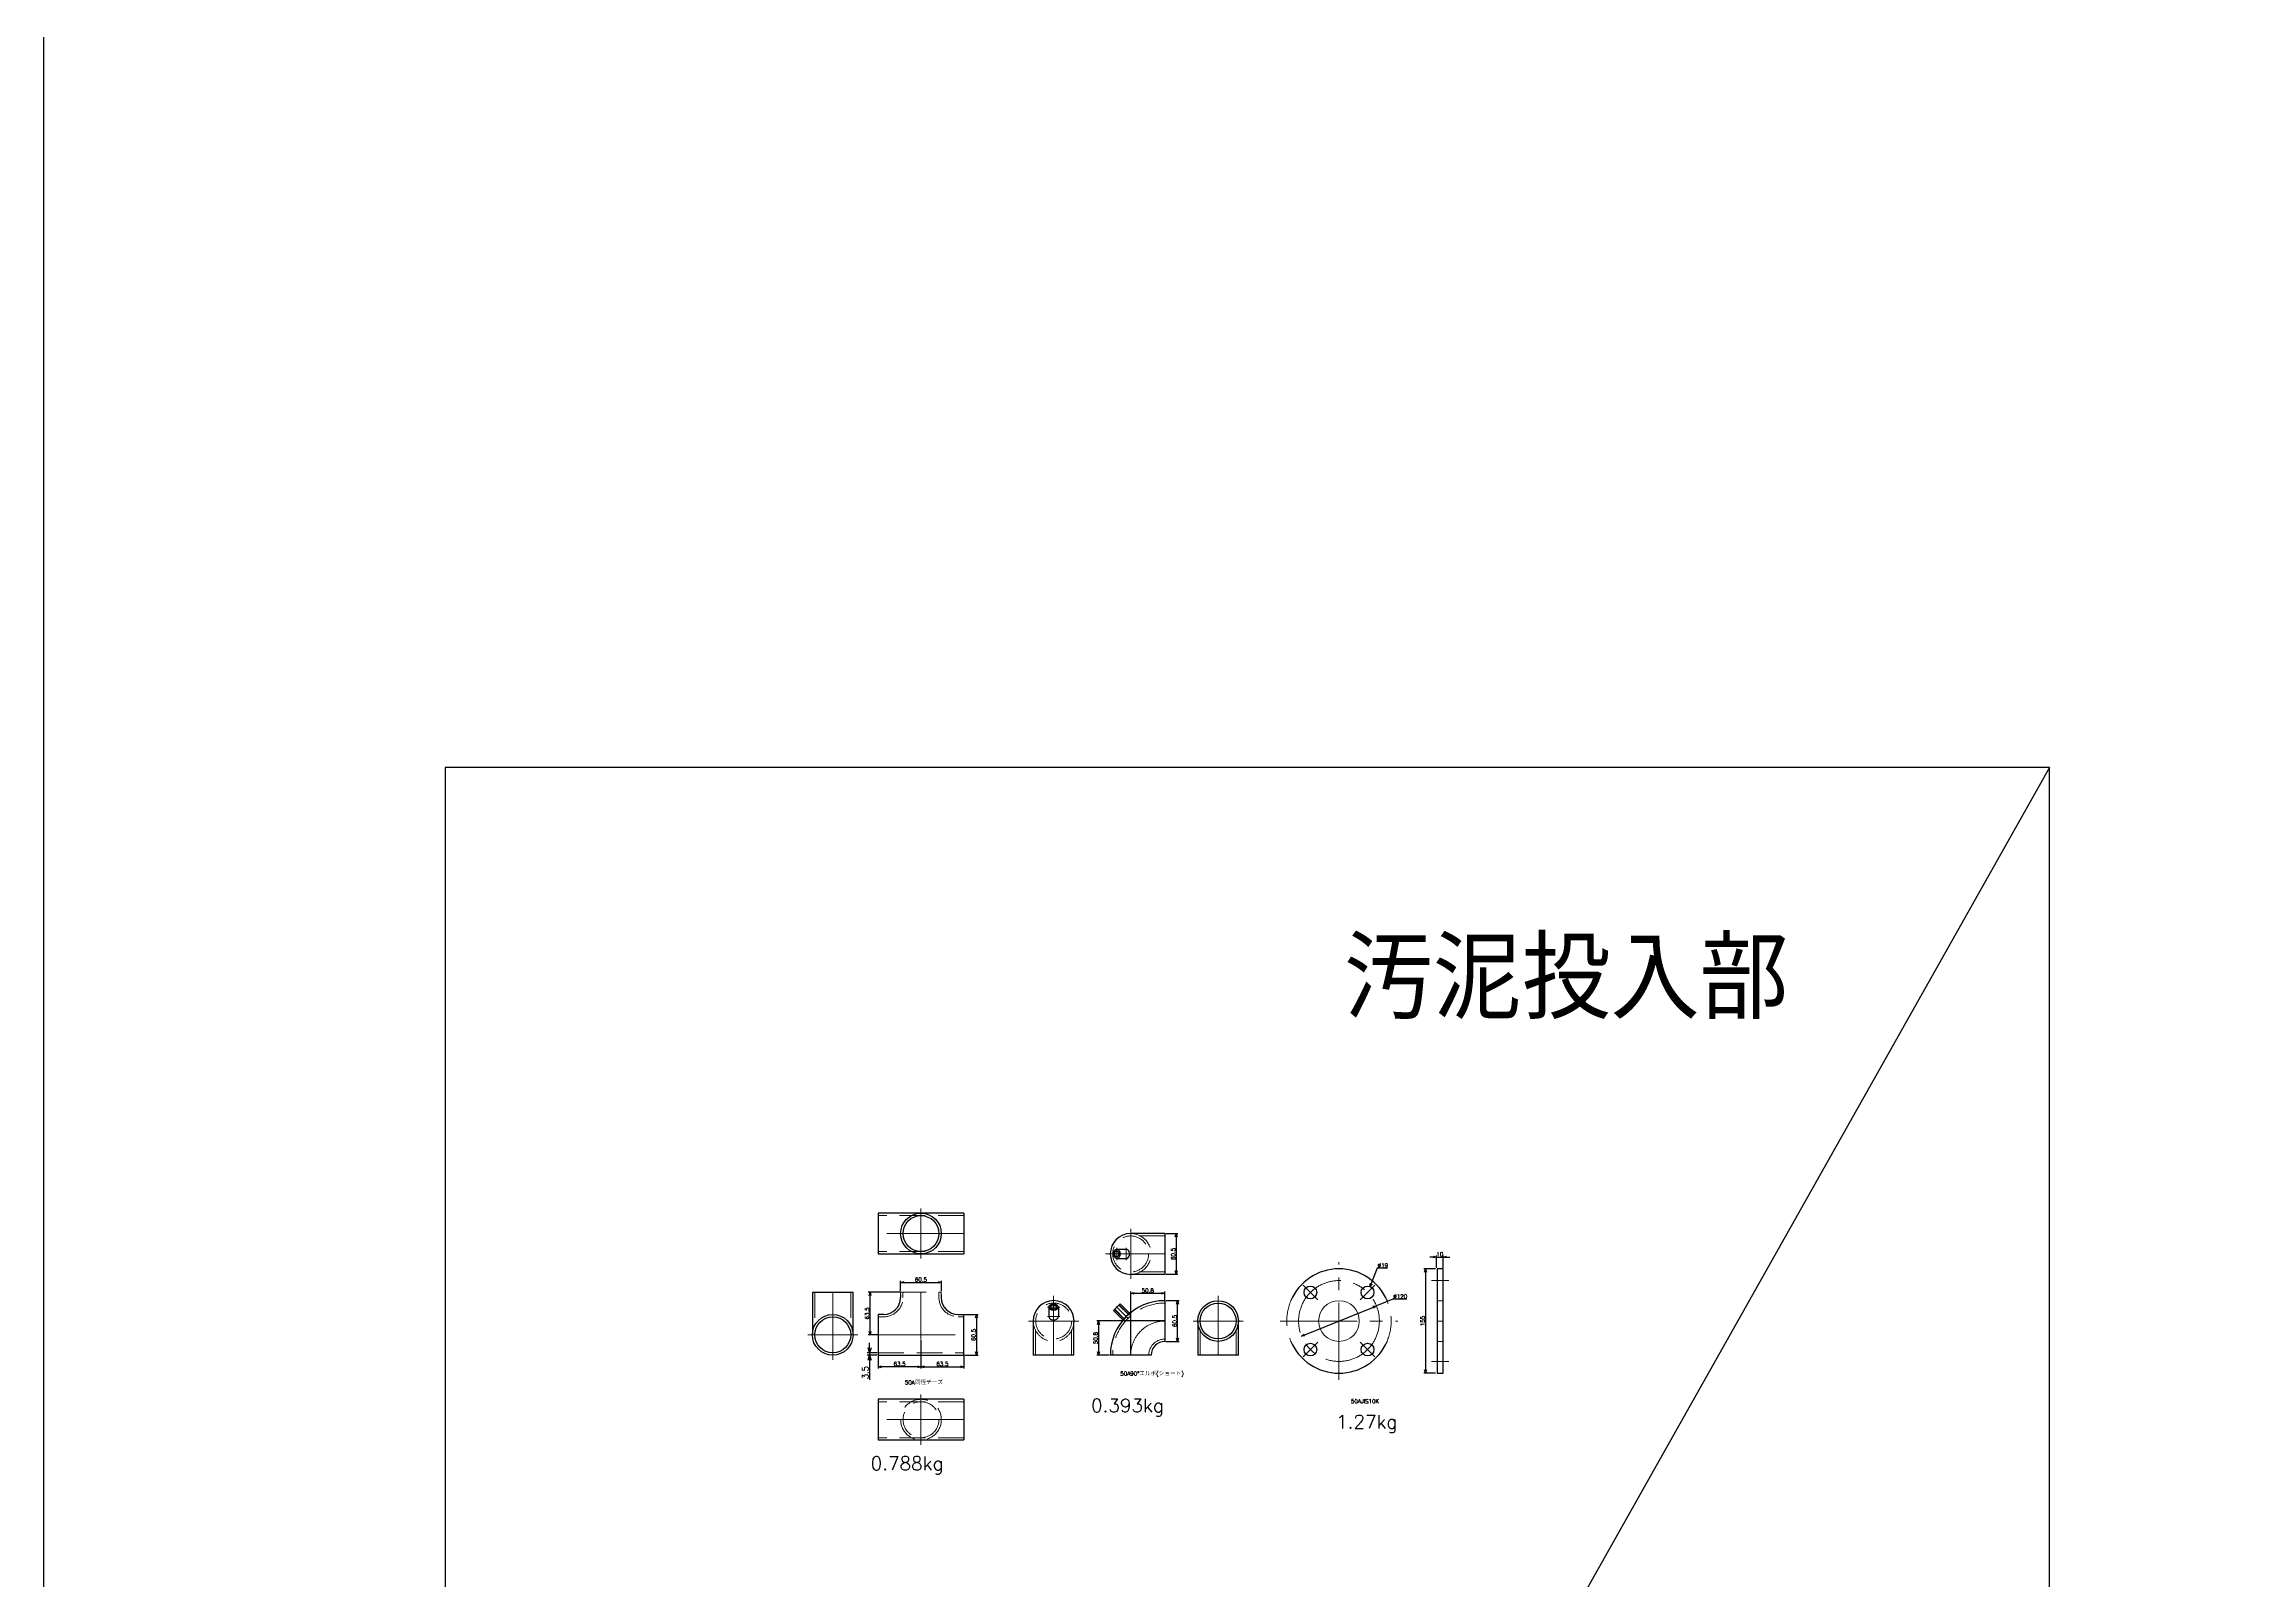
# Model space of a CAD drawing. Header units: millimetres. Extents: x -16130 to 36813, y -8099 to 27484.
# Drawn here: x 4317 to 7579, y 21163 to 23444 of the extents above; entities that cross this region are included whole.
import ezdxf

# ---------------------------------------------------------------- set-up
doc = ezdxf.new("R2010")
doc.units = ezdxf.units.MM
doc.header["$LTSCALE"] = 6
doc.header["$PDMODE"] = 99
doc.header["$PDSIZE"] = 1
doc.linetypes.add('CENTER2', pattern=[28.575, 19.05, -3.175, 3.175, -3.175])
doc.linetypes.add('HIDDEN', pattern=[9.525, 6.35, -3.175])
for name, color, linetype, lineweight in [('04_HIDDEN', 2, 'HIDDEN', 13), ('05_CENTER', 4, 'CENTER2', 13), ('08_DIM', 3, 'Continuous', 13)]:
    doc.layers.add(name, color=color, linetype=linetype, lineweight=lineweight)
doc.layers.add('10_DRAFT', color=8, linetype='Continuous', lineweight=0, plot=False)
doc.styles.add('KSS_TXT', font='txt.shx', dxfattribs={"bigfont": 'extfont2.shx'})
doc.dimstyles.new('KSS_DIM', dxfattribs={"dimtxt": 3, "dimasz": 2.5, "dimexe": 1.25, "dimexo": 0.625, "dimtad": 1, "dimdsep": 46, "dimtxsty": 'KSS_TXT', "dimblk": 'OPEN30', "dimcen": 0, "dimazin": 2, "dimtfac": 0.75, "dimtmove": 0, "dimatfit": 3, "dimldrblk": 'OPEN30', "dimfxl": 1, "dimtolj": 1, "dimarcsym": 0})
doc.dimstyles.new('KSS_DIM$3', dxfattribs={"dimtxt": 3, "dimasz": 2.5, "dimexe": 1.25, "dimexo": 0.625, "dimtad": 1, "dimtih": 1, "dimtoh": 1, "dimdsep": 46, "dimtxsty": 'KSS_TXT', "dimblk": 'OPEN30', "dimcen": 0, "dimazin": 2, "dimtfac": 0.75, "dimtofl": 0, "dimtmove": 0, "dimatfit": 3, "dimldrblk": 'OPEN30', "dimfxl": 1, "dimtolj": 1, "dimarcsym": 0})

# ---------------------------------------------------------------- blocks, each defined once
blk = doc.blocks.new('A$C62A94FE4_1_1')
at = {"color": 0}
for centre in [(0, 60), (-60, 0), (60, 0), (0, -60)]:
    blk.add_circle(centre, 9.5, dxfattribs=at)
for start, end in [(67.9746, 202.0254), (247.9746, 22.0254)]:
    blk.add_arc((0, 0), 77.5, start, end, dxfattribs=at)
at = {"layer": '04_HIDDEN'}
for start, end in [(22.0254, 67.9746), (202.0254, 247.9746)]:
    blk.add_arc((0, 0), 77.5, start, end, dxfattribs=at)
at = {"layer": '05_CENTER'}
for p, q in [((0, 75.3), (0, 44.7)), ((61.9, -61.9), (-61.9, 61.9)), ((-61.9, -61.9), (61.9, 61.9)), ((-75.3, 0), (-44.7, 0)), ((75.3, 0), (44.7, 0)), ((0, -75.3), (0, -44.7))]:
    blk.add_line(p, q, dxfattribs=at)
blk.add_circle((0, 0), 60, dxfattribs=at)
at = {"layer": '10_DRAFT'}
blk.add_circle((0, 0), 30.2, dxfattribs=at)
blk = doc.blocks.new('_Open30')
at = {"color": 0, "linetype": 'ByBlock', "lineweight": -2}
for p, q in [((-1, 0.27), (0, 0)), ((0, 0), (-1, -0.27)), ((0, 0), (-1, 0))]:
    blk.add_line(p, q, dxfattribs=at)
blk = doc.blocks.new('*D1130')
at = {"layer": '08_DIM', "color": 0, "lineweight": -2, "transparency": 16777216}
for p, q in [((6380.1, 21643), (6375.1, 21643)), ((6385.1, 21626.7), (6385.1, 21645.5)), ((6385.1, 21643), (6395.1, 21643)), ((6395.1, 21626.7), (6395.1, 21645.5)), ((6400.1, 21643), (6405.1, 21643))]:
    blk.add_line(p, q, dxfattribs=at)
at = {"layer": 'Defpoints', "color": 0, "transparency": 16777216}
for p in [(6395.1, 21643), (6385.1, 21625.5), (6395.1, 21625.5)]:
    blk.add_point(p, dxfattribs=at)
at = {"layer": '08_DIM', "color": 0, "lineweight": -2, "transparency": 16777216, "xscale": 5, "yscale": 5, "zscale": 5}
blk.add_blockref('_Open30', (6385.1, 21643), dxfattribs=at)
at = {"layer": '08_DIM', "color": 0, "lineweight": -2, "transparency": 16777216, "xscale": 5, "yscale": 5, "zscale": 5, "rotation": 180}
blk.add_blockref('_Open30', (6395.1, 21643), dxfattribs=at)
at = {"layer": '08_DIM', "color": 0, "transparency": 16777216, "insert": (6390.1, 21647.2), "char_height": 6, "attachment_point": 5, "style": 'KSS_TXT'}
blk.add_mtext('\\A1;10', dxfattribs=at)
blk = doc.blocks.new('*D1131')
at = {"layer": '08_DIM', "color": 0, "lineweight": -2, "transparency": 16777216}
for p, q in [((6383.8, 21625.5), (6366.3, 21625.5)), ((6368.8, 21620.5), (6368.8, 21475.5)), ((6383.8, 21470.5), (6366.3, 21470.5))]:
    blk.add_line(p, q, dxfattribs=at)
at = {"layer": 'Defpoints', "color": 0, "transparency": 16777216}
for p in [(6385.1, 21625.5), (6368.8, 21470.5), (6385.1, 21470.5)]:
    blk.add_point(p, dxfattribs=at)
at = {"layer": '08_DIM', "color": 0, "lineweight": -2, "transparency": 16777216, "xscale": 5, "yscale": 5, "zscale": 5}
for p, rotation in [((6368.8, 21625.5), 90), ((6368.8, 21470.5), 270)]:
    blk.add_blockref('_Open30', p, dxfattribs=dict(at, rotation=rotation))
at = {"layer": '08_DIM', "color": 0, "transparency": 16777216, "insert": (6364.5, 21548), "char_height": 6, "attachment_point": 5, "rotation": 90, "style": 'KSS_TXT'}
blk.add_mtext('\\A1;155', dxfattribs=at)
blk = doc.blocks.new('*D1132')
at = {"layer": '08_DIM', "color": 0, "lineweight": -2, "transparency": 16777216}
for p, q in [((6184.6, 21525.5), (6291.3, 21568.5)), ((6320.4, 21580.3), (6295.9, 21570.4)), ((6340.9, 21580.3), (6320.4, 21580.3))]:
    blk.add_line(p, q, dxfattribs=at)
at = {"layer": 'Defpoints', "color": 0, "transparency": 16777216}
for p in [(6295.9, 21570.4), (6184.6, 21525.5)]:
    blk.add_point(p, dxfattribs=at)
at = {"layer": '08_DIM', "color": 0, "lineweight": -2, "transparency": 16777216, "xscale": 5, "yscale": 5, "zscale": 5}
for p, rotation in [((6295.9, 21570.4), 21.94483906397552), ((6184.6, 21525.5), 201.9448390639755)]:
    blk.add_blockref('_Open30', p, dxfattribs=dict(at, rotation=rotation))
at = {"layer": '08_DIM', "color": 0, "transparency": 16777216, "insert": (6331.3, 21584.5), "char_height": 6, "attachment_point": 5, "style": 'KSS_TXT'}
blk.add_mtext('\\A1;%%C120', dxfattribs=at)
blk = doc.blocks.new('*D1133')
at = {"layer": '08_DIM', "color": 0, "lineweight": -2, "transparency": 16777216}
for p, q in [((5930.9, 21498.4), (5930.9, 21591.6)), ((5935.9, 21589.1), (5976.7, 21589.1)), ((5981.7, 21579.5), (5981.7, 21591.6))]:
    blk.add_line(p, q, dxfattribs=at)
at = {"layer": 'Defpoints', "color": 0, "transparency": 16777216}
for p in [(5981.7, 21589.1), (5981.7, 21578.2), (5930.9, 21497.2)]:
    blk.add_point(p, dxfattribs=at)
at = {"layer": '08_DIM', "color": 0, "lineweight": -2, "transparency": 16777216, "xscale": 5, "yscale": 5, "zscale": 5, "rotation": 180}
blk.add_blockref('_Open30', (5930.9, 21589.1), dxfattribs=at)
at = {"layer": '08_DIM', "color": 0, "lineweight": -2, "transparency": 16777216, "xscale": 5, "yscale": 5, "zscale": 5}
blk.add_blockref('_Open30', (5981.7, 21589.1), dxfattribs=at)
at = {"layer": '08_DIM', "color": 0, "transparency": 16777216, "insert": (5956.3, 21593.3), "char_height": 6, "attachment_point": 5, "style": 'KSS_TXT'}
blk.add_mtext('\\A1;50.8', dxfattribs=at)
blk = doc.blocks.new('*D1134')
at = {"layer": '08_DIM', "color": 0, "lineweight": -2, "transparency": 16777216}
for p, q in [((5980.4, 21548), (5880.5, 21548)), ((5883, 21543), (5883, 21502.2)), ((5899.4, 21497.2), (5880.5, 21497.2))]:
    blk.add_line(p, q, dxfattribs=at)
at = {"layer": 'Defpoints', "color": 0, "transparency": 16777216}
for p in [(5981.7, 21548), (5883, 21497.2), (5900.6, 21497.2)]:
    blk.add_point(p, dxfattribs=at)
at = {"layer": '08_DIM', "color": 0, "lineweight": -2, "transparency": 16777216, "xscale": 5, "yscale": 5, "zscale": 5}
for p, rotation in [((5883, 21548), 90), ((5883, 21497.2), 270)]:
    blk.add_blockref('_Open30', p, dxfattribs=dict(at, rotation=rotation))
at = {"layer": '08_DIM', "color": 0, "transparency": 16777216, "insert": (5878.7, 21522.6), "char_height": 6, "attachment_point": 5, "rotation": 90, "style": 'KSS_TXT'}
blk.add_mtext('\\A1;50.8', dxfattribs=at)
blk = doc.blocks.new('*D1135')
at = {"layer": '08_DIM', "color": 0, "lineweight": -2, "transparency": 16777216}
for p, q in [((5982.9, 21578.2), (6002.9, 21578.2)), ((6000.4, 21522.7), (6000.4, 21573.2)), ((5982.9, 21517.7), (6002.9, 21517.7))]:
    blk.add_line(p, q, dxfattribs=at)
at = {"layer": 'Defpoints', "color": 0, "transparency": 16777216}
for p in [(5981.7, 21578.2), (6000.4, 21578.2), (5981.7, 21517.7)]:
    blk.add_point(p, dxfattribs=at)
at = {"layer": '08_DIM', "color": 0, "lineweight": -2, "transparency": 16777216, "xscale": 5, "yscale": 5, "zscale": 5}
for p, rotation in [((6000.4, 21578.2), 90), ((6000.4, 21517.7), 270)]:
    blk.add_blockref('_Open30', p, dxfattribs=dict(at, rotation=rotation))
at = {"layer": '08_DIM', "color": 0, "transparency": 16777216, "insert": (5996.1, 21548), "char_height": 6, "attachment_point": 5, "rotation": 90, "style": 'KSS_TXT'}
blk.add_mtext('\\A1;60.5', dxfattribs=at)
blk = doc.blocks.new('*D1136')
at = {"layer": '08_DIM', "color": 0, "lineweight": -2, "transparency": 16777216}
for p, q in [((5982.9, 21677.8), (6000.9, 21677.8)), ((5998.4, 21672.8), (5998.4, 21622.3)), ((5982.9, 21617.3), (6000.9, 21617.3))]:
    blk.add_line(p, q, dxfattribs=at)
at = {"layer": 'Defpoints', "color": 0, "transparency": 16777216}
for p in [(5981.7, 21677.8), (5981.7, 21617.3), (5998.4, 21617.3)]:
    blk.add_point(p, dxfattribs=at)
at = {"layer": '08_DIM', "color": 0, "lineweight": -2, "transparency": 16777216, "xscale": 5, "yscale": 5, "zscale": 5}
for p, rotation in [((5998.4, 21677.8), 90), ((5998.4, 21617.3), 270)]:
    blk.add_blockref('_Open30', p, dxfattribs=dict(at, rotation=rotation))
at = {"layer": '08_DIM', "color": 0, "transparency": 16777216, "insert": (5994.1, 21647.6), "char_height": 6, "attachment_point": 5, "rotation": 90, "style": 'KSS_TXT'}
blk.add_mtext('\\A1;60.5', dxfattribs=at)
blk = doc.blocks.new('A$C6D456C45_1_1')
at = {"color": 0}
for p, q in [((-30.2, 63.5), (30.2, 63.5)), ((-30.2, 63.5), (-30.2, 0)), ((30.2, 0), (30.2, 63.5))]:
    blk.add_line(p, q, dxfattribs=at)
for radius in [30.2, 26.7]:
    blk.add_circle((0, 0), radius, dxfattribs=at)
at = {"layer": '04_HIDDEN'}
for p, q in [((-26.7, 63.5), (-26.7, 0)), ((26.8, 63.5), (26.8, 0))]:
    blk.add_line(p, q, dxfattribs=at)
at = {"layer": '05_CENTER'}
for p, q in [((0, 63.5), (0, -37.2)), ((37.2, 0), (-37.2, 0))]:
    blk.add_line(p, q, dxfattribs=at)
blk = doc.blocks.new('*D1137')
at = {"layer": '08_DIM', "color": 0, "lineweight": -2, "transparency": 16777216}
for p, q in [((5589.2, 21592.2), (5589.2, 21607.8)), ((5594.2, 21605.3), (5644.7, 21605.3)), ((5649.7, 21592.2), (5649.7, 21607.8))]:
    blk.add_line(p, q, dxfattribs=at)
at = {"layer": 'Defpoints', "color": 0, "transparency": 16777216}
for p in [(5649.7, 21605.3), (5589.2, 21590.9), (5649.7, 21590.9)]:
    blk.add_point(p, dxfattribs=at)
at = {"layer": '08_DIM', "color": 0, "lineweight": -2, "transparency": 16777216, "xscale": 5, "yscale": 5, "zscale": 5, "rotation": 180}
blk.add_blockref('_Open30', (5589.2, 21605.3), dxfattribs=at)
at = {"layer": '08_DIM', "color": 0, "lineweight": -2, "transparency": 16777216, "xscale": 5, "yscale": 5, "zscale": 5}
blk.add_blockref('_Open30', (5649.7, 21605.3), dxfattribs=at)
at = {"layer": '08_DIM', "color": 0, "transparency": 16777216, "insert": (5619.4, 21609.5), "char_height": 6, "attachment_point": 5, "style": 'KSS_TXT'}
blk.add_mtext('\\A1;60.5', dxfattribs=at)
blk = doc.blocks.new('*D1138')
at = {"layer": '08_DIM', "color": 0, "lineweight": -2, "transparency": 16777216}
for p, q in [((5684.2, 21557.7), (5704.3, 21557.7)), ((5701.8, 21552.7), (5701.8, 21502.2)), ((5684.2, 21497.2), (5704.3, 21497.2))]:
    blk.add_line(p, q, dxfattribs=at)
at = {"layer": 'Defpoints', "color": 0, "transparency": 16777216}
for p in [(5682.9, 21557.7), (5682.9, 21497.2), (5701.8, 21497.2)]:
    blk.add_point(p, dxfattribs=at)
at = {"layer": '08_DIM', "color": 0, "lineweight": -2, "transparency": 16777216, "xscale": 5, "yscale": 5, "zscale": 5}
for p, rotation in [((5701.8, 21557.7), 90), ((5701.8, 21497.2), 270)]:
    blk.add_blockref('_Open30', p, dxfattribs=dict(at, rotation=rotation))
at = {"layer": '08_DIM', "color": 0, "transparency": 16777216, "insert": (5697.5, 21527.4), "char_height": 6, "attachment_point": 5, "rotation": 90, "style": 'KSS_TXT'}
blk.add_mtext('\\A1;60.5', dxfattribs=at)
blk = doc.blocks.new('*D1139')
at = {"layer": '08_DIM', "color": 0, "lineweight": -2, "transparency": 16777216}
for p, q in [((5619.4, 21519.4), (5619.4, 21477.5)), ((5555.9, 21495.9), (5555.9, 21477.5)), ((5614.4, 21480), (5560.9, 21480))]:
    blk.add_line(p, q, dxfattribs=at)
at = {"layer": 'Defpoints', "color": 0, "transparency": 16777216}
for p in [(5555.9, 21497.2), (5619.4, 21520.6), (5555.9, 21480)]:
    blk.add_point(p, dxfattribs=at)
at = {"layer": '08_DIM', "color": 0, "lineweight": -2, "transparency": 16777216, "xscale": 5, "yscale": 5, "zscale": 5, "rotation": 180}
blk.add_blockref('_Open30', (5555.9, 21480), dxfattribs=at)
at = {"layer": '08_DIM', "color": 0, "lineweight": -2, "transparency": 16777216, "xscale": 5, "yscale": 5, "zscale": 5}
blk.add_blockref('_Open30', (5619.4, 21480), dxfattribs=at)
at = {"layer": '08_DIM', "color": 0, "transparency": 16777216, "insert": (5587.7, 21484.3), "char_height": 6, "attachment_point": 5, "style": 'KSS_TXT'}
blk.add_mtext('\\A1;63.5', dxfattribs=at)
blk = doc.blocks.new('*D1140')
at = {"layer": '08_DIM', "color": 0, "lineweight": -2, "transparency": 16777216}
for p, q in [((5587.9, 21590.9), (5541.2, 21590.9)), ((5543.7, 21532.4), (5543.7, 21585.9)), ((5554.7, 21527.4), (5541.2, 21527.4))]:
    blk.add_line(p, q, dxfattribs=at)
at = {"layer": 'Defpoints', "color": 0, "transparency": 16777216}
for p in [(5543.7, 21590.9), (5589.2, 21590.9), (5555.9, 21527.4)]:
    blk.add_point(p, dxfattribs=at)
at = {"layer": '08_DIM', "color": 0, "lineweight": -2, "transparency": 16777216, "xscale": 5, "yscale": 5, "zscale": 5}
for p, rotation in [((5543.7, 21590.9), 90), ((5543.7, 21527.4), 270)]:
    blk.add_blockref('_Open30', p, dxfattribs=dict(at, rotation=rotation))
at = {"layer": '08_DIM', "color": 0, "transparency": 16777216, "insert": (5539.4, 21559.2), "char_height": 6, "attachment_point": 5, "rotation": 90, "style": 'KSS_TXT'}
blk.add_mtext('\\A1;63.5', dxfattribs=at)
blk = doc.blocks.new('*D1141')
at = {"layer": '08_DIM', "color": 0, "lineweight": -2, "transparency": 16777216}
for p, q in [((5619.4, 21519.4), (5619.4, 21477.5)), ((5624.4, 21480), (5677.9, 21480)), ((5682.9, 21495.9), (5682.9, 21477.5))]:
    blk.add_line(p, q, dxfattribs=at)
at = {"layer": 'Defpoints', "color": 0, "transparency": 16777216}
for p in [(5619.4, 21520.6), (5682.9, 21497.2), (5682.9, 21480)]:
    blk.add_point(p, dxfattribs=at)
at = {"layer": '08_DIM', "color": 0, "lineweight": -2, "transparency": 16777216, "xscale": 5, "yscale": 5, "zscale": 5, "rotation": 180}
blk.add_blockref('_Open30', (5619.4, 21480), dxfattribs=at)
at = {"layer": '08_DIM', "color": 0, "lineweight": -2, "transparency": 16777216, "xscale": 5, "yscale": 5, "zscale": 5}
blk.add_blockref('_Open30', (5682.9, 21480), dxfattribs=at)
at = {"layer": '08_DIM', "color": 0, "transparency": 16777216, "insert": (5651.2, 21484.3), "char_height": 6, "attachment_point": 5, "style": 'KSS_TXT'}
blk.add_mtext('\\A1;63.5', dxfattribs=at)
blk = doc.blocks.new('A$C1FB27735_1_1')
at = {"color": 0}
for p, q in [((0, 30.2), (-127, 30.2)), ((-127, 30.2), (-127, -30.2)), ((0, 30.2), (0, -30.2)), ((-127, -30.2), (0, -30.2))]:
    blk.add_line(p, q, dxfattribs=at)
at = {"layer": '04_HIDDEN'}
for p, q in [((0, 26.7), (-127, 26.7)), ((0, -26.8), (-127, -26.8))]:
    blk.add_line(p, q, dxfattribs=at)
for radius in [30.2, 26.7]:
    blk.add_circle((-63.5, 0), radius, dxfattribs=at)
at = {"layer": '05_CENTER'}
for p, q in [((-63.5, -37.2), (-63.5, 37.2)), ((0, 0), (-127, 0))]:
    blk.add_line(p, q, dxfattribs=at)
blk = doc.blocks.new('A$C321C7B51_1_1')
at = {"color": 0}
blk.add_lwpolyline([(10, 77.5), (1, 77.5), (1, -77.5), (10, -77.5)], close=True, dxfattribs=at)
at = {"layer": '04_HIDDEN'}
for p, q in [((10, 30.2), (1, 30.2)), ((10, -30.2), (1, -30.2))]:
    blk.add_line(p, q, dxfattribs=at)
at = {"layer": '05_CENTER'}
for p, q in [((-7.5, 60), (18.3, 60)), ((10, 0), (1, 0)), ((-7.5, -60), (18.3, -60))]:
    blk.add_line(p, q, dxfattribs=at)
blk = doc.blocks.new('A$C26503DA7_1_1')
at = {"color": 0}
for p, q in [((-93.8, 60), (-93.8, 55.3)), ((-33.3, 60), (-33.3, 55.3)), ((-127, 30.3), (-127, -30.2)), ((-118.8, 30.3), (-127, 30.3)), ((-8.3, 30.3), (0, 30.3)), ((0, -30.2), (0, 30.3)), ((-127, -30.2), (0, -30.2))]:
    blk.add_line(p, q, dxfattribs=at)
for centre, start, end in [((-118.8, 55.3), 270, 0), ((-8.3, 55.3), 180, 270)]:
    blk.add_arc(centre, 25, start, end, dxfattribs=at)
at = {"layer": '04_HIDDEN'}
for p, q in [((-93.8, 63.5), (-33.3, 63.5)), ((-90.3, 63.5), (-90.3, 55.3)), ((-36.8, 63.5), (-36.8, 55.3)), ((-118.8, 26.8), (-127, 26.8)), ((-8.3, 26.8), (0, 26.8)), ((-127, -26.7), (0, -26.7))]:
    blk.add_line(p, q, dxfattribs=at)
for centre, start, end in [((-118.8, 55.3), 270, 0), ((-8.3, 55.3), 180, 270)]:
    blk.add_arc(centre, 28.5, start, end, dxfattribs=at)
at = {"layer": '05_CENTER'}
for p, q in [((-63.5, 63.5), (-63.5, -6.8)), ((-127, 0), (0, 0))]:
    blk.add_line(p, q, dxfattribs=at)
at = {"layer": '10_DRAFT'}
for p, q in [((-93.8, 60), (-93.8, 63.5)), ((-33.3, 60), (-33.3, 63.5))]:
    blk.add_line(p, q, dxfattribs=at)
blk = doc.blocks.new('A$C20E22BF5_1_1')
at = {"color": 0}
for p, q in [((0, 30.2), (-127, 30.2)), ((-127, 30.2), (-127, -30.2)), ((0, 30.2), (0, -30.2)), ((-127, -30.2), (0, -30.2))]:
    blk.add_line(p, q, dxfattribs=at)
for radius in [30.2, 26.7]:
    blk.add_circle((-63.5, 0), radius, dxfattribs=at)
at = {"layer": '04_HIDDEN'}
for p, q in [((0, 26.7), (-127, 26.7)), ((0, -26.8), (-127, -26.8))]:
    blk.add_line(p, q, dxfattribs=at)
at = {"layer": '05_CENTER'}
for p, q in [((-63.5, -37.2), (-63.5, 37.2)), ((0, 0), (-127, 0))]:
    blk.add_line(p, q, dxfattribs=at)
blk = doc.blocks.new('A$C3A680981_1_1')
at = {"color": 0}
for p, q in [((-30.2, 50.8), (-30.2, 0)), ((30.2, 0), (30.2, 50.8)), ((30.2, 0), (-30.2, 0))]:
    blk.add_line(p, q, dxfattribs=at)
for radius in [30.2, 26.7]:
    blk.add_circle((0, 50.8), radius, dxfattribs=at)
at = {"layer": '04_HIDDEN'}
for p, q in [((-26.8, 0), (-26.8, 50.8)), ((26.7, 0), (26.7, 50.8))]:
    blk.add_line(p, q, dxfattribs=at)
at = {"layer": '05_CENTER'}
for p, q in [((0, 0), (0, 88)), ((-37.2, 50.8), (37.2, 50.8))]:
    blk.add_line(p, q, dxfattribs=at)
blk = doc.blocks.new('*D1556')
at = {"layer": '08_DIM', "color": 0, "lineweight": -2, "transparency": 16777216}
for p, q in [((6297.2, 21626.3), (6288.1, 21603.8)), ((6312.5, 21626.3), (6297.2, 21626.3))]:
    blk.add_line(p, q, dxfattribs=at)
at = {"layer": 'Defpoints', "color": 0, "transparency": 16777216}
for p in [(6286.3, 21599.2), (6279.1, 21581.6)]:
    blk.add_point(p, dxfattribs=at)
at = {"layer": '08_DIM', "color": 0, "lineweight": -2, "transparency": 16777216, "xscale": 5, "yscale": 5, "zscale": 5, "rotation": 247.9404564316272}
blk.add_blockref('_Open30', (6286.3, 21599.2), dxfattribs=at)
at = {"layer": '08_DIM', "color": 0, "transparency": 16777216, "insert": (6305.5, 21630.5), "char_height": 6, "attachment_point": 5, "style": 'KSS_TXT'}
blk.add_mtext('\\A1;%%C19', dxfattribs=at)
blk = doc.blocks.new('*D1960')
at = {"layer": '08_DIM', "color": 0, "lineweight": -2, "transparency": 16777216}
for p, q in [((5554.1, 21500.7), (5539.4, 21500.7)), ((5554.1, 21497.2), (5539.4, 21497.2)), ((5543.2, 21508.2), (5543.2, 21515.7)), ((5543.2, 21500.7), (5543.2, 21497.2)), ((5543.2, 21489.7), (5543.2, 21460.4))]:
    blk.add_line(p, q, dxfattribs=at)
at = {"layer": 'Defpoints', "color": 0, "transparency": 16777216}
for p in [(5543.2, 21497.2), (5555.9, 21500.7), (5555.9, 21497.2)]:
    blk.add_point(p, dxfattribs=at)
at = {"layer": '08_DIM', "color": 0, "lineweight": -2, "transparency": 16777216, "xscale": 7.5, "yscale": 7.5, "zscale": 7.5}
for p, rotation in [((5543.2, 21500.7), 270), ((5543.2, 21497.2), 90)]:
    blk.add_blockref('_Open30', p, dxfattribs=dict(at, rotation=rotation))
at = {"layer": '08_DIM', "color": 0, "transparency": 16777216, "insert": (5536.8, 21471.3), "char_height": 9, "attachment_point": 5, "rotation": 90, "style": 'KSS_TXT'}
blk.add_mtext('\\A1;3.5', dxfattribs=at)
blk = doc.blocks.new('A$C48047B7D_1_1')
at = {"color": 0}
for p, q in [((-71.5, 7), (-57.3, 7)), ((0, 30.2), (-50.8, 30.2)), ((0, 30.2), (0, -30.2)), ((-71.5, -7), (-57.3, -7)), ((-50.8, -30.2), (0, -30.2))]:
    blk.add_line(p, q, dxfattribs=at)
blk.add_arc((-50.8, 0), 30.3, 90, 270, dxfattribs=at)
for major_axis in [(0, -7), (0, 4.86), (0, 4.28)]:
    blk.add_ellipse((-71.5, 0), major_axis=major_axis, ratio=0.707107, dxfattribs=at)
blk.add_ellipse((-57.3, 0), major_axis=(0, -7), ratio=0.707107, start_param=0, end_param=3.14161, dxfattribs=at)
at = {"layer": '04_HIDDEN'}
for p, q in [((0, 26.7), (-50.8, 26.7)), ((0, -26.8), (-50.8, -26.8))]:
    blk.add_line(p, q, dxfattribs=at)
blk.add_circle((-50.8, 0), 26.7, dxfattribs=at)
blk.add_arc((-50.8, 0), 30.3, 270, 90, dxfattribs=at)
at = {"layer": '05_CENTER'}
for p, q in [((-50.8, -37.2), (-50.8, 37.2)), ((0, 0), (-88, 0)), ((-71.5, -9.1), (-71.5, 9.1)), ((-57.3, -9.1), (-57.3, 9.1))]:
    blk.add_line(p, q, dxfattribs=at)
blk = doc.blocks.new('A$C064419DC_1_1')
at = {"color": 0}
for p, q in [((0, 30.2), (0, -30.2)), ((-20.5, -50.8), (-81.1, -50.8))]:
    blk.add_line(p, q, dxfattribs=at)
for radius in [81, 20.5]:
    blk.add_arc((0, -50.8), radius, 90, 180, dxfattribs=at)
at = {"layer": '04_HIDDEN'}
for radius in [77.5, 24]:
    blk.add_arc((0, -50.8), radius, 90, 180, dxfattribs=at)
at = {"layer": '05_CENTER'}
blk.add_arc((0, -50.8), 50.8, 90, 180, dxfattribs=at)
blk = doc.blocks.new('A$C73CF5400_1_1')
at = {"color": 0}
blk.add_lwpolyline([(-7, 0), (7, 0), (7, -20), (-7, -20)], close=True, dxfattribs=at)
at = {"layer": '04_HIDDEN'}
for p, q in [((-5.5, 3.7), (-5.5, 0.2)), ((-4.9, 0), (-4.9, -20)), ((-4.3, 0), (-4.3, -20)), ((4.3, 0), (4.3, -20)), ((4.9, 0), (4.9, -20)), ((5.5, 3.7), (5.5, 0.2))]:
    blk.add_line(p, q, dxfattribs=at)
at = {"layer": '05_CENTER'}
blk.add_line((0, -21.6), (0, 4.4), dxfattribs=at)

msp = doc.modelspace()

# ---------------------------------------------------------------- linework, layer by layer
at = {"color": 2}
msp.add_line((7295.3832, 22370.08527), (4912.5653, 18139.9052), dxfattribs=at)
for points in [[(4316.74468, 27483.91937), (18209.26711, 27483.91937), (18209.26711, 17289.24112), (4316.74468, 17289.24112)], [(4912.5653, 18139.9052), (7295.3832, 18139.9052), (7295.3832, 22370.08527), (4912.5653, 22370.08527)]]:
    msp.add_lwpolyline(points, close=True, dxfattribs=at)
at = {"color": 3}
for centre, start, end in [((5921.3791, 21549.6602), 169.64882288, 204.65003274), ((5929.18267, 21557.46377), 65.34996726, 100.35117712)]:
    msp.add_arc(centre, 2.60673, start, end, dxfattribs=at)

# ---------------------------------------------------------------- block references
for name, p in [('A$C20E22BF5_1_1', (5682.93442, 21677.82576)), ('A$C48047B7D_1_1', (5981.6737, 21647.57576)), ('A$C321C7B51_1_1', (6385.05948, 21547.96918)), ('A$C6D456C45_1_1', (5488.3408, 21527.41918)), ('A$C26503DA7_1_1', (5682.93442, 21527.41918)), ('A$C064419DC_1_1', (5981.6737, 21547.96918)), ('A$C3A680981_1_1', (6060.69403, 21497.16918)), ('A$C1FB27735_1_1', (5682.93442, 21401.50769))]:
    msp.add_blockref(name, p)
for name, p, rotation in [('A$C62A94FE4_1_1', (6240.27236, 21547.96918), 315), ('A$C48047B7D_1_1', (5816.45567, 21497.16918), 270), ('A$C73CF5400_1_1', (5924.36269, 21554.48018), 225)]:
    msp.add_blockref(name, p, dxfattribs=dict(rotation=rotation))

# ---------------------------------------------------------------- texts
at = {"style": 'KSS_TXT'}
for s, p in [('50A90°エルボ(ショート)', (5915.36609, 21466.87549)), ('50A同径チーズ', (5595.37294, 21453.83267)), ('50AJIS10K', (6257.95844, 21425.76244))]:
    msp.add_text(s, height=6, dxfattribs=at).set_placement(p)
at = {"layer": '08_DIM', "style": 'KSS_TXT'}
msp.add_text('汚泥投入部', height=120, dxfattribs=at).set_placement((6247.76505, 21996.49568))
at = {"layer": '08_DIM', "color": 6, "style": 'KSS_TXT'}
for s, p in [('0.393kg', (5872.0538, 21412.60017)), ('1.27kg', (6236.02, 21388.3741)), ('0.788kg', (5544.72155, 21326.60355))]:
    msp.add_text(s, height=20, dxfattribs=at).set_placement(p)

# ---------------------------------------------------------------- dimensions: what is measured, and where the dimension line sits
at = {"layer": '08_DIM'}
for base, p1, p2, override, picture, middle in [((5998.35187, 21617.32576), (5981.6737, 21677.82576), (5981.6737, 21617.32576), {"dimscale": 2}, '*D1136', (5994.0977, 21647.57576)), ((6368.80409, 21470.46918), (6385.05948, 21625.46918), (6385.05948, 21470.46918), {"dimscale": 2}, '*D1131', (6364.54576, 21547.96918)), ((5543.66706, 21590.91918), (5555.93442, 21527.41918), (5589.18442, 21590.91918), {"dimscale": 2}, '*D1140', (5539.41289, 21559.16918)), ((6000.37671, 21578.21918), (5981.6737, 21517.71918), (5981.6737, 21578.21918), {"dimscale": 2}, '*D1135', (5996.12255, 21547.96918)), ((5701.79334, 21497.16918), (5682.93442, 21557.66918), (5682.93442, 21497.16918), {"dimscale": 2}, '*D1138', (5697.53917, 21527.41918)), ((5883.00186, 21497.16918), (5981.6737, 21547.96918), (5900.6237, 21497.16918), {"dimscale": 2}, '*D1134', (5878.7477, 21522.56918)), ((5543.15928, 21497.16918), (5555.93442, 21500.66918), (5555.93442, 21497.16918), {"dimscale": 3}, '*D1960', (5536.77803, 21471.29418))]:
    dim = msp.add_linear_dim(base=base, p1=p1, p2=p2, angle=90, dimstyle='KSS_DIM', override=override, dxfattribs=at)
    dim.commit()
    dim.dimension.update_dxf_attribs({"geometry": picture, "text_midpoint": middle})
for p1, p2, override, picture, middle in [((6279.13085, 21581.59104), (6286.26668, 21599.20013), {"dimscale": 2, "dimpost": '%%C<>'}, '*D1556', (6305.49801, 21626.29532)), ((6184.61971, 21525.54635), (6295.925, 21570.392), {"dimscale": 2, "dimpost": '%%C<>', "dimtix": 1, "dimatfit": 2}, '*D1132', (6331.30381, 21580.26475))]:
    dim = msp.add_diameter_dim_2p(p1=p1, p2=p2, dimstyle='KSS_DIM$3', override=override, dxfattribs=at)
    dim.commit()
    dim.dimension.update_dxf_attribs({"geometry": picture, "text_midpoint": middle, "dimtype": 163})
for base, p1, p2, picture, middle in [((6395.05948, 21642.9802), (6385.05948, 21625.46918), (6395.05948, 21625.46918), '*D1130', (6390.05948, 21647.2302)), ((5649.68442, 21605.25339), (5589.18442, 21590.91918), (5649.68442, 21590.91918), '*D1137', (5619.43442, 21609.50756)), ((5981.6737, 21589.0649), (5930.8737, 21497.16918), (5981.6737, 21578.21918), '*D1133', (5956.2737, 21593.31906)), ((5555.93442, 21480.03812), (5619.43442, 21520.63521), (5555.93442, 21497.16918), '*D1139', (5587.68442, 21484.29229)), ((5682.93442, 21480.03812), (5619.43442, 21520.63521), (5682.93442, 21497.16918), '*D1141', (5651.18442, 21484.29229))]:
    dim = msp.add_linear_dim(base=base, p1=p1, p2=p2, dimstyle='KSS_DIM', override={"dimscale": 2}, dxfattribs=at)
    dim.commit()
    dim.dimension.update_dxf_attribs({"geometry": picture, "text_midpoint": middle})

doc.saveas('drawing.dxf')
